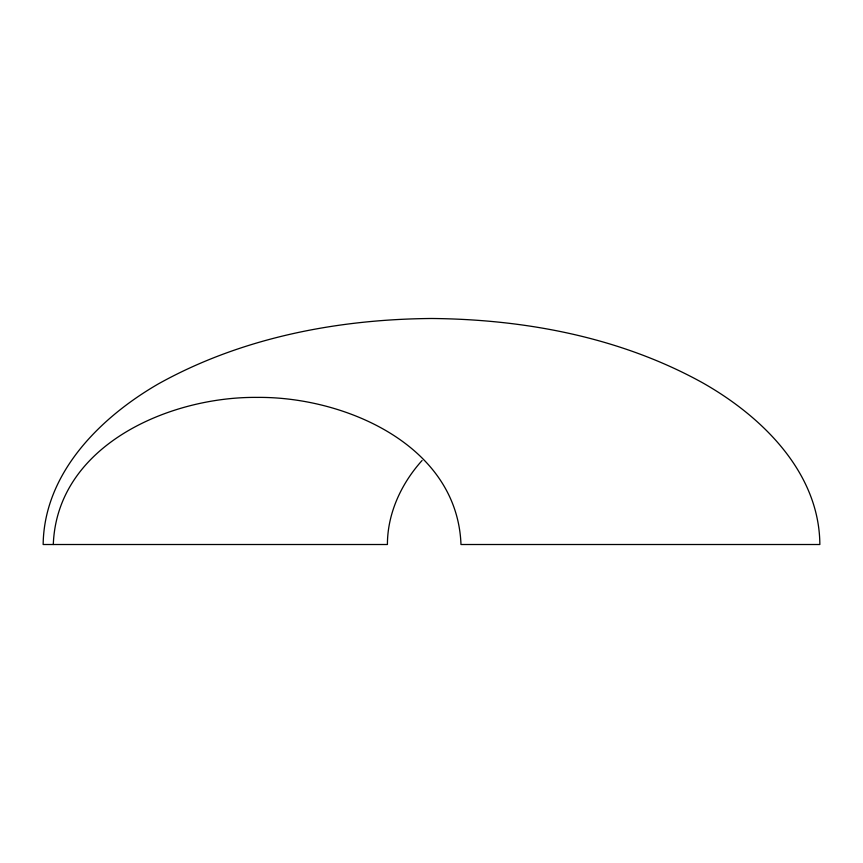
<?xml version="1.0" encoding="UTF-8"?>
<svg xmlns="http://www.w3.org/2000/svg" width="863" height="863" viewBox="0 0 863 863"><rect width="100%" height="100%" fill="white"/><g stroke="black" fill="none" stroke-linecap="round" stroke-linejoin="round"><path stroke-width="1.29" d="M53.301 544.51C57.012 444.801 170.194 396.462 257.142 397.401C344.078 396.462 457.271 444.801 460.982 544.51L819.85 544.51C819.375 472.018 761.306 415.901 702.234 382.589C619.893 337.131 524.909 319.31 431.565 318.49C337.26 319.256 241.424 337.638 158.436 383.852C100.27 417.455 44.067 473.043 43.15 544.51L387.411 544.51C387.455 513.258 401.371 483.42 422.093 460.486"/></g></svg>
